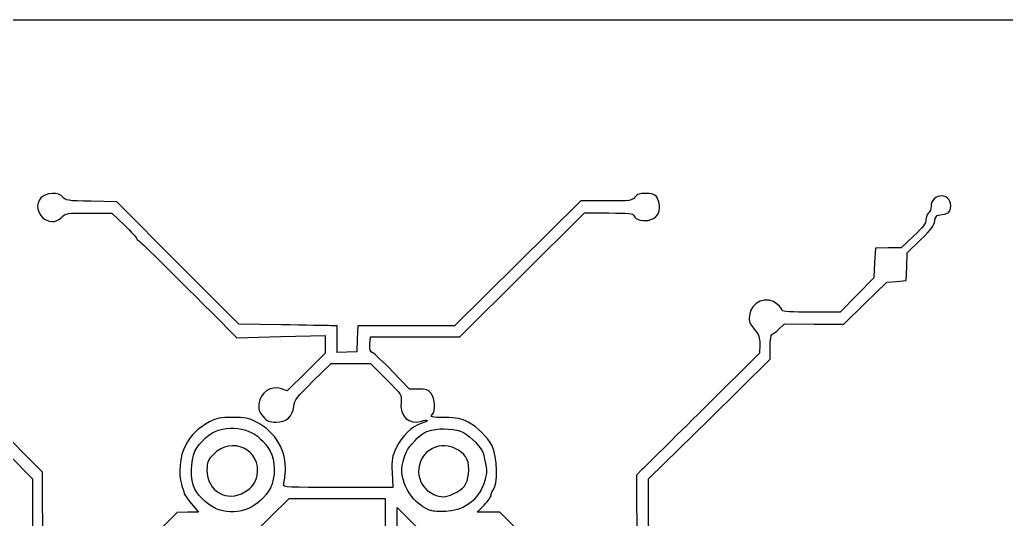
# Model space of a CAD drawing. Header units: millimetres. Extents: x 0.4 to 40.2, y 255.9 to 285.8.
# Drawn here: x 14.99 to 30.63, y 277.84 to 285.77 of the extents above; entities that cross this region are included whole.
import ezdxf

# ---------------------------------------------------------------- set-up
doc = ezdxf.new("R2010")
doc.units = ezdxf.units.MM
doc.layers.add('Layer_1', color=7, linetype='CONTINUOUS')

msp = doc.modelspace()

# ---------------------------------------------------------------- linework, layer by layer
at = {"layer": 'Layer_1', "color": 7}
for points in [[(0.653032, 284.420486), (0.671089, 285.770864), (18.80908, 285.770875), (30.751941, 285.770875)], [(19.136503, 280.92826), (18.459698, 280.93888), (17.491514, 281.909515), (16.52333, 282.880151), (16.119, 282.888551)], [(24.284788, 282.89371), (23.879191, 282.89371), (22.878074, 281.90298), (21.876957, 280.91225), (21.110871, 280.91225), (20.34483, 280.91225), (20.33693, 280.706654), (20.32903, 280.501059), (20.172956, 280.493859), (20.016882, 280.486659), (20.016882, 280.699446), (20.016882, 280.91225), (19.915095, 280.91495)], [(16.081105, 282.702805), (16.447539, 282.702818), (16.644328, 282.510139)], [(20.537764, 280.620202), (20.546164, 280.735809), (21.255394, 280.735809), (21.964626, 280.735809), (22.951851, 281.719625), (23.939075, 282.70344), (24.322964, 282.703574)], [(27.023238, 280.861495), (27.110048, 280.946355), (27.580149, 280.941355), (28.050252, 280.936355), (28.392185, 281.270441), (28.734119, 281.604526), (28.888012, 281.618096), (29.041905, 281.631666), (29.049705, 281.851271), (29.057505, 282.070876), (29.272063, 282.280904)], [(29.157232, 282.336148), (28.960443, 282.151585), (28.756868, 282.149485), (28.553294, 282.147385), (28.539724, 281.909739), (28.526154, 281.672092), (28.258819, 281.400802), (27.991485, 281.129512), (27.532737, 281.129512)], [(18.034128, 281.118103), (18.426417, 280.723836), (19.126646, 280.740626), (19.826874, 280.757416), (19.826874, 280.6172), (19.826874, 280.476983), (19.525744, 280.178074), (19.224614, 279.879163), (19.134954, 279.911583)], [(25.024753, 277.329437), (24.956893, 277.393187), (24.956192, 277.938107), (24.955492, 278.483027), (25.919751, 279.433862), (26.88401, 280.384697), (26.88401, 280.580666)], [(26.717147, 280.616201), (26.713947, 280.476971), (25.83111, 279.60215)], [(19.633928, 280.031778), (19.921879, 280.314486), (20.233517, 280.314803), (20.545155, 280.315122), (20.795529, 280.065788)], [(21.307615, 279.907959), (21.163877, 279.907959), (20.895628, 280.187464)], [(14.438871, 279.2418), (15.185311, 278.48395), (15.185311, 277.948944)], [(15.348217, 277.999764), (15.348217, 278.588683), (14.58137, 279.359067)], [(20.889518, 278.585654), (20.899018, 278.34723), (20.023334, 278.34723)], [(24.856545, 278.63579), (24.764815, 278.54425), (24.766815, 277.997922)], [(18.661858, 277.585204), (19.255475, 278.170905), (20.016155, 278.170905), (20.776836, 278.170905), (20.776836, 276.773429), (20.776836, 275.375953), (20.174578, 274.778397)], [(17.709276, 278.086722), (17.821477, 277.953658), (17.650216, 277.953002), (17.478954, 277.952345), (17.003947, 277.478142)], [(19.736403, 273.94585), (19.725743, 274.077293), (20.346296, 274.691392), (20.966849, 275.305491), (20.966849, 276.66741), (20.966849, 278.029279), (21.386552, 277.612311), (21.806255, 277.195343), (21.766195, 277.099463)], [(23.08532, 277.465166), (22.594857, 277.953645), (22.41764, 277.953645), (22.240424, 277.953645), (22.350005, 278.067686)]]:
    msp.add_lwpolyline(points, dxfattribs=at)
for points in [[(18.555641, 278.276228)], [(21.858459, 278.243746)], [(18.143968, 277.993596)], [(21.520155, 277.977868)]]:
    msp.add_lwpolyline(points, close=True, dxfattribs=at)
for points in [[(15.670557, 282.953971), (15.605747, 283.037771), (15.394762, 283.031551), (15.321541, 282.943681)], [(24.915125, 283.01322), (24.815475, 283.01532), (24.779034, 283.00315), (24.739853, 282.95478)], [(25.115828, 282.878305), (25.084148, 282.991842), (25.056748, 283.010256), (24.915125, 283.01322)], [(29.606609, 282.975256), (29.511189, 282.975256), (29.435451, 282.902796), (29.435451, 282.811513)], [(29.742392, 282.778176), (29.762632, 282.880643), (29.697452, 282.975256), (29.606609, 282.975256)], [(15.321541, 282.943681), (15.14282, 282.729205), (15.458938, 282.433187), (15.650749, 282.635405)], [(16.119, 282.888551), (15.745594, 282.896251), (15.711297, 282.901301), (15.670557, 282.953971)], [(24.739853, 282.95478), (24.692553, 282.89638), (24.672653, 282.89371), (24.284788, 282.89371)], [(24.99126, 282.597594), (25.107613, 282.635884), (25.154191, 282.740844), (25.115828, 282.878305)], [(29.435451, 282.811513), (29.435451, 282.770873), (29.417131, 282.722413), (29.394731, 282.703823)], [(15.650749, 282.635405), (15.712659, 282.700675), (15.726189, 282.702795), (16.081105, 282.702805)], [(24.322964, 282.703574), (24.64093, 282.703676), (24.709561, 282.696674), (24.722631, 282.662584)], [(24.722631, 282.662584), (24.750251, 282.590594), (24.876898, 282.559961), (24.99126, 282.597594)], [(29.394731, 282.703823), (29.372341, 282.685233), (29.354021, 282.636433), (29.354021, 282.595371)], [(29.494966, 282.576799), (29.500966, 282.638339), (29.518696, 282.664949), (29.557596, 282.670729)], [(29.557596, 282.670729), (29.705499, 282.692699), (29.728102, 282.705839), (29.742392, 282.778176)], [(16.644328, 282.510139), (16.752562, 282.404166), (16.841117, 282.307673), (16.841117, 282.295711)], [(29.354021, 282.595371), (29.354021, 282.537751), (29.309091, 282.478575), (29.157232, 282.336148)], [(29.272063, 282.280904), (29.437309, 282.442663), (29.488538, 282.510666), (29.494966, 282.576799)], [(16.841117, 282.295711), (16.841117, 282.283751), (16.852757, 282.269891), (16.866977, 282.264911)], [(16.866977, 282.264911), (16.892937, 282.255811), (17.303168, 281.852749), (18.034128, 281.118103)], [(27.002169, 281.252952), (26.841788, 281.401588), (26.574533, 281.294552), (26.553427, 281.073226)], [(27.073989, 281.157952), (27.073989, 281.173592), (27.041669, 281.216342), (27.002169, 281.252952)], [(27.532737, 281.129512), (27.231063, 281.129512), (27.073989, 281.139212), (27.073989, 281.157952)], [(26.553427, 281.073226), (26.544527, 280.979496), (26.556327, 280.946925), (26.631587, 280.859059)], [(19.915095, 280.91495), (19.859115, 280.91645), (19.508745, 280.92245), (19.136503, 280.92826)], [(26.631587, 280.859059), (26.708267, 280.769479), (26.719857, 280.736561), (26.717147, 280.616201)], [(26.88401, 280.580666), (26.88401, 280.688551), (26.89579, 280.776635), (26.91022, 280.776635)], [(26.91022, 280.776635), (26.92463, 280.776635), (26.97549, 280.814825), (27.023238, 280.861495)], [(20.578454, 280.485772), (20.539724, 280.500632), (20.531164, 280.528922), (20.537764, 280.620202)], [(20.895628, 280.187464), (20.748218, 280.341172), (20.605432, 280.475419), (20.578454, 280.485772)], [(19.330593, 279.634377), (19.344303, 279.736587), (19.377313, 279.77984), (19.633928, 280.031778)], [(20.795529, 280.065788), (21.044915, 279.817439), (21.045844, 279.81601), (21.030481, 279.703928)], [(19.134954, 279.911583), (18.970115, 279.971193), (18.80127, 279.858273), (18.777575, 279.672574)], [(21.507609, 279.836439), (21.459489, 279.897619), (21.430569, 279.907959), (21.307615, 279.907959)], [(21.525089, 279.502946), (21.583499, 279.567496), (21.573809, 279.752272), (21.507609, 279.836439)], [(21.030481, 279.703928), (21.000271, 279.483482), (21.160253, 279.333593), (21.355073, 279.399823)], [(18.777575, 279.672574), (18.766595, 279.586514), (18.77778, 279.552784), (18.842745, 279.47609)], [(19.052079, 279.38548), (19.218104, 279.38798), (19.308365, 279.46865), (19.330593, 279.634377)], [(25.83111, 279.60215), (25.34555, 279.120999), (24.906995, 278.686137), (24.856545, 278.63579)], [(17.994682, 279.386859), (17.810875, 279.289409), (17.700767, 279.181833), (17.61296, 279.013905)], [(18.361116, 279.459459), (18.164499, 279.45889), (18.110339, 279.448169), (17.994682, 279.386859)], [(18.739266, 279.384109), (18.611314, 279.450069), (18.561349, 279.460029), (18.361116, 279.459459)], [(19.196584, 278.598143), (19.217264, 278.929096), (19.043883, 279.227082), (18.739266, 279.384109)], [(18.842745, 279.47609), (18.912635, 279.39357), (18.935415, 279.38371), (19.052079, 279.38548)], [(21.445933, 279.410843), (21.454133, 279.402643), (21.411363, 279.381213), (21.350993, 279.363123)], [(21.355073, 279.399823), (21.396893, 279.414033), (21.437773, 279.418993), (21.445933, 279.410843)], [(21.721878, 279.457436), (21.509078, 279.459836), (21.490062, 279.464236), (21.525089, 279.502946)], [(22.09634, 279.383176), (21.979502, 279.443406), (21.920023, 279.455206), (21.721878, 279.457436)], [(22.475076, 279.008531), (22.405356, 279.143361), (22.235378, 279.3115), (22.09634, 279.383176)], [(17.76239, 278.921111), (17.83099, 279.063088), (18.004492, 279.218245), (18.135273, 279.254561)], [(18.135273, 279.254561), (18.483752, 279.351331), (18.769444, 279.236601), (18.955434, 278.925209)], [(21.350993, 279.363123), (21.207309, 279.320073), (21.044949, 279.161229), (20.953428, 278.974165)], [(21.252975, 279.092066), (21.350545, 279.196378), (21.406358, 279.231727), (21.5144, 279.257646)], [(21.5144, 279.257646), (21.676382, 279.296506), (21.903995, 279.278596), (22.021696, 279.217726)], [(22.021696, 279.217726), (22.137471, 279.157856), (22.315097, 278.967405), (22.336139, 278.880579)], [(18.748593, 278.538884), (18.827253, 278.941688), (18.343373, 279.175045), (18.055961, 278.872913)], [(21.050388, 278.696629), (21.084588, 278.878964), (21.122068, 278.952115), (21.252975, 279.092066)], [(17.61296, 279.013905), (17.52354, 278.842883), (17.494014, 278.559981), (17.54875, 278.398577)], [(17.75559, 278.331031), (17.68985, 278.463205), (17.69346, 278.778536), (17.76239, 278.921111)], [(18.955434, 278.925209), (19.040114, 278.783435), (19.042204, 278.50048), (18.959734, 278.342439)], [(20.953428, 278.974165), (20.887268, 278.838936), (20.880938, 278.800476), (20.889518, 278.585654)], [(21.530334, 278.968148), (21.22714, 278.81136), (21.239122, 278.374601), (21.550414, 278.236246)], [(21.931098, 278.945408), (21.798364, 279.023198), (21.652761, 279.031458), (21.530334, 278.968148)], [(22.098737, 278.561449), (22.119227, 278.760011), (22.075137, 278.860993), (21.931098, 278.945408)], [(22.488586, 278.297507), (22.569456, 278.378377), (22.560626, 278.843088), (22.475076, 279.008531)], [(18.055961, 278.872913), (17.964711, 278.776993), (17.953928, 278.750661), (17.953928, 278.623809)], [(22.336139, 278.880579), (22.396509, 278.63147), (22.398669, 278.592115), (22.359289, 278.458026)], [(17.953928, 278.623809), (17.953928, 278.288209), (18.271677, 278.104661), (18.555641, 278.276228)], [(19.166824, 278.38795), (19.177374, 278.41034), (19.190764, 278.50493), (19.196584, 278.598143)], [(21.520151, 277.977849), (21.241008, 278.049569), (20.998589, 278.420488), (21.050388, 278.696629)], [(18.555641, 278.276228), (18.670138, 278.345408), (18.725536, 278.420818), (18.748593, 278.538884)], [(22.359289, 278.458026), (22.275819, 278.173801), (22.058665, 277.991369), (21.777867, 277.969568)], [(21.858459, 278.243732), (22.026392, 278.321342), (22.081473, 278.394176), (22.098737, 278.561449)], [(17.54875, 278.398577), (17.56845, 278.340487), (17.58738, 278.276488), (17.59082, 278.256367)], [(18.143931, 277.993596), (18.003951, 278.038506), (17.822795, 278.195915), (17.75559, 278.331031)], [(18.959734, 278.342439), (18.80077, 278.037772), (18.460209, 277.892139), (18.143968, 277.993596)], [(20.023334, 278.34723), (19.254523, 278.34723), (19.149991, 278.35223), (19.166824, 278.38795)], [(22.459586, 278.225117), (22.459586, 278.248977), (22.472636, 278.281557), (22.488586, 278.297507)], [(17.59082, 278.256367), (17.59432, 278.236247), (17.64756, 278.159907), (17.709276, 278.086722)], [(21.550414, 278.236246), (21.660523, 278.187306), (21.740581, 278.189256), (21.858459, 278.243746)], [(22.350005, 278.067686), (22.410275, 278.130406), (22.459586, 278.201253), (22.459586, 278.225117)], [(15.372567, 277.410802), (15.358937, 277.410802), (15.348217, 277.67022), (15.348217, 277.999764)], [(21.777867, 277.969568), (21.682627, 277.962168), (21.566657, 277.965868), (21.520155, 277.977868)], [(24.766815, 277.997922), (24.767915, 277.697442), (24.768315, 277.439308), (24.767734, 277.424291)], [(15.185311, 277.948944), (15.185311, 277.452848), (15.181511, 277.411294), (15.133391, 277.377574)]]:
    msp.add_open_spline(points, degree=3, dxfattribs=at)

doc.saveas('drawing.dxf')
